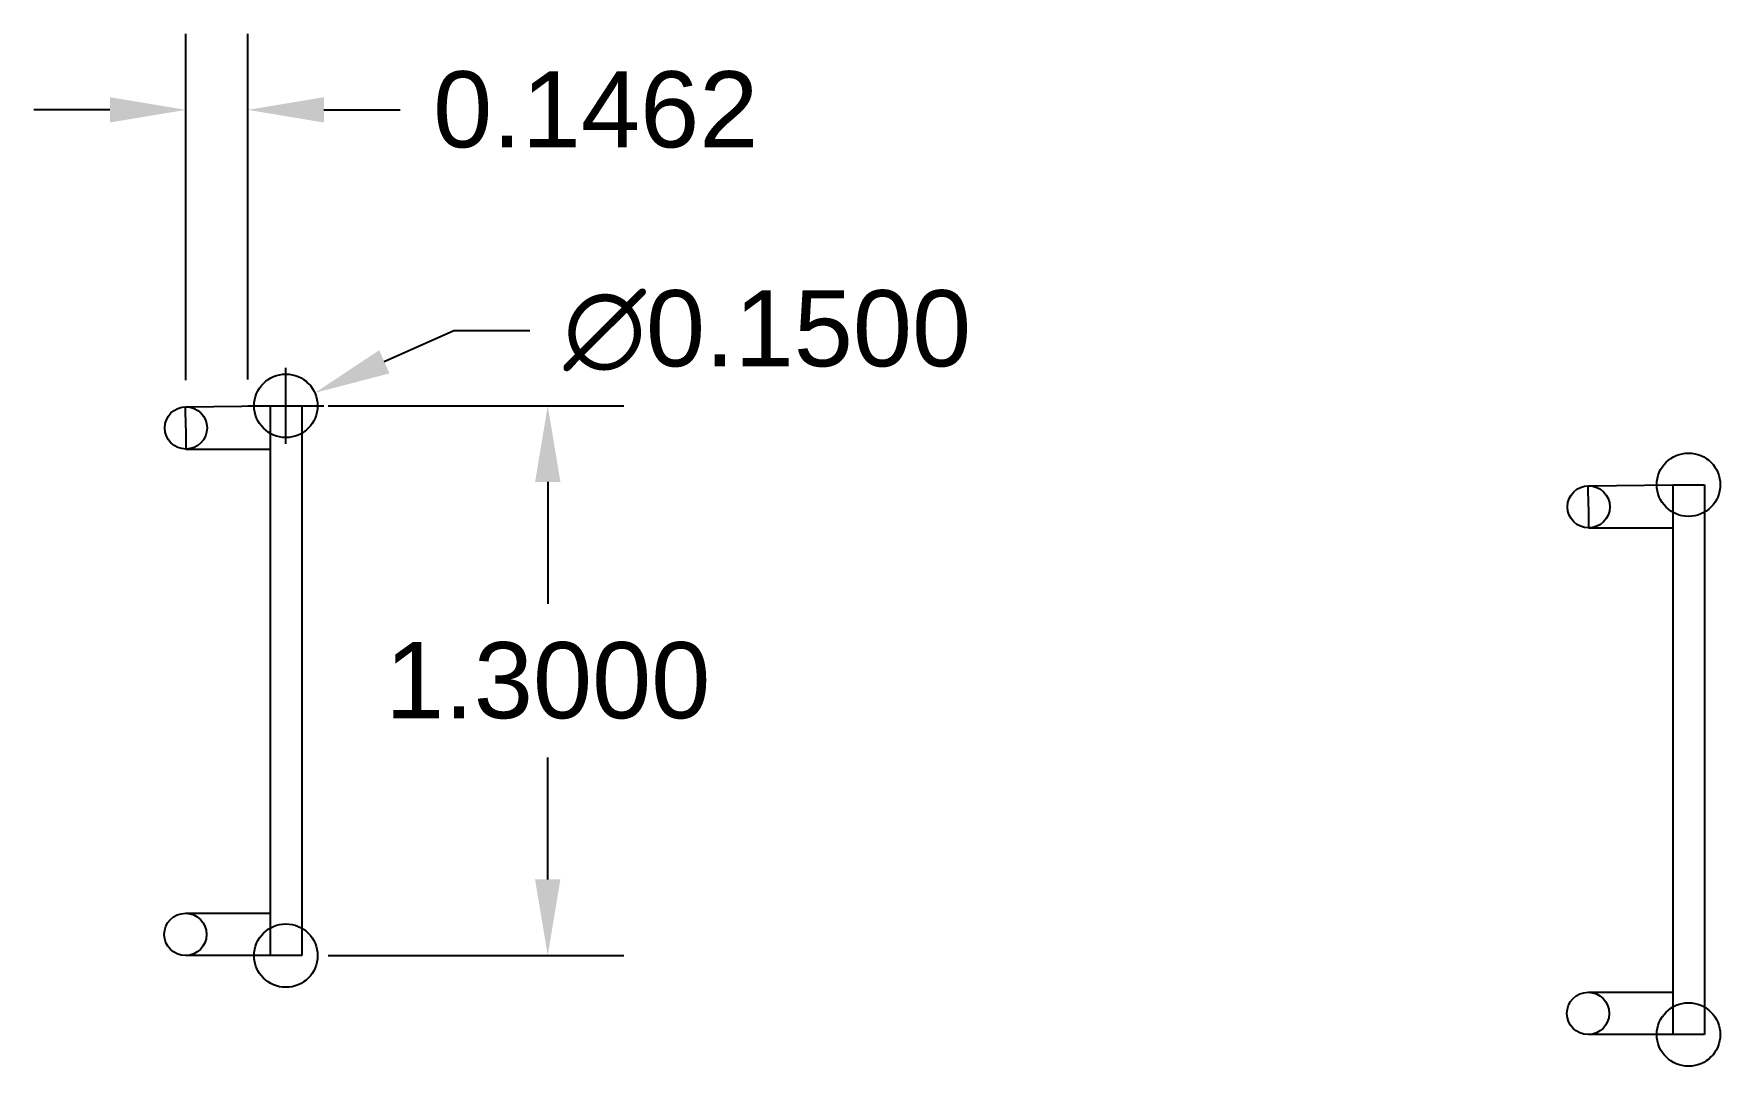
# Model space of a CAD drawing. Header units: inches. Extents: x 8.38 to 12.37, y 17.56 to 20.01.
import ezdxf

# ---------------------------------------------------------------- set-up
doc = ezdxf.new("R2010")
doc.units = ezdxf.units.IN
doc.header["$MEASUREMENT"] = 0
doc.layers.add('dimensiuni', color=51, linetype='Continuous')
doc.layers.add('lateral', color=19, linetype='Continuous')
doc.styles.get("Standard").update_dxf_attribs({"font": 'arial.ttf'})
doc.dimstyles.get("Standard").update_dxf_attribs({"dimtxt": 0.18, "dimasz": 0.18, "dimexe": 0.18, "dimexo": 0.0625, "dimgap": 0.09, "dimtad": 0, "dimtih": 1, "dimtoh": 1, "dimdec": 4, "dimzin": 0, "dimdsep": 46, "dimtxsty": 'Standard', "dimcen": 0.09, "dimadec": 0, "dimazin": 0, "dimtfac": 1, "dimtdec": 4, "dimtofl": 0, "dimtmove": 0, "dimatfit": 3, "dimfxl": 1, "dimtolj": 1, "dimtzin": 0, "dimarcsym": 0})

# ---------------------------------------------------------------- blocks, each defined once
blk = doc.blocks.new('*D1')
at = {"layer": 'Defpoints', "color": 0, "transparency": 16777216}
for p in [(9.0461, 19.1569), (8.9091, 19.0957)]:
    blk.add_point(p, dxfattribs=at)
at = {"layer": 'dimensiuni', "color": 0, "lineweight": -2, "transparency": 16777216}
for p, q in [((9.3748, 19.3038), (9.2104, 19.2304)), ((9.5548, 19.3038), (9.3748, 19.3038)), ((8.9776, 19.0363), (8.9776, 19.2163)), ((8.8876, 19.1263), (9.0676, 19.1263))]:
    blk.add_line(p, q, dxfattribs=at)
at = {"layer": 'dimensiuni', "color": 0, "transparency": 16777216}
blk.add_solid([(9.1982, 19.2578), (9.2227, 19.203), (9.0461, 19.1569)], dxfattribs=at)
at = {"layer": 'dimensiuni', "color": 0, "transparency": 16777216, "insert": (10.116, 19.3038), "char_height": 0.18, "attachment_point": 5}
blk.add_mtext('\\A1;∅0.1500', dxfattribs=at)
blk = doc.blocks.new('*D2')
at = {"layer": 'Defpoints', "color": 0, "transparency": 16777216}
for p in [(9.0151, 19.1263), (9.0151, 17.8263), (9.5968, 17.8263)]:
    blk.add_point(p, dxfattribs=at)
at = {"layer": 'dimensiuni', "color": 0, "lineweight": -2, "transparency": 16777216}
for p, q in [((9.0776, 19.1263), (9.7768, 19.1263)), ((9.5968, 18.9463), (9.5968, 18.6583)), ((9.5968, 18.0063), (9.5968, 18.2944)), ((9.0776, 17.8263), (9.7768, 17.8263))]:
    blk.add_line(p, q, dxfattribs=at)
at = {"layer": 'dimensiuni', "color": 0, "transparency": 16777216}
for points in [[(9.5668, 18.9463), (9.6268, 18.9463), (9.5968, 19.1263)], [(9.5668, 18.0063), (9.6268, 18.0063), (9.5968, 17.8263)]]:
    blk.add_solid(points, dxfattribs=at)
at = {"layer": 'dimensiuni', "color": 0, "transparency": 16777216, "insert": (9.5968, 18.4763), "char_height": 0.18, "attachment_point": 5}
blk.add_mtext('\\A1;1.3000', dxfattribs=at)
blk = doc.blocks.new('*D4')
at = {"layer": 'Defpoints', "color": 0, "transparency": 16777216}
for p in [(8.8876, 19.8261), (8.7414, 19.1241), (8.8876, 19.1263)]:
    blk.add_point(p, dxfattribs=at)
at = {"layer": 'dimensiuni', "color": 0, "lineweight": -2, "transparency": 16777216}
for p, q in [((8.7414, 19.1866), (8.7414, 20.0061)), ((8.8876, 19.1888), (8.8876, 20.0061)), ((8.5614, 19.8261), (8.3814, 19.8261)), ((9.0676, 19.8261), (9.2476, 19.8261))]:
    blk.add_line(p, q, dxfattribs=at)
at = {"layer": 'dimensiuni', "color": 0, "transparency": 16777216}
for points in [[(8.5614, 19.8561), (8.5614, 19.7961), (8.7414, 19.8261)], [(9.0676, 19.8561), (9.0676, 19.7961), (8.8876, 19.8261)]]:
    blk.add_solid(points, dxfattribs=at)
at = {"layer": 'dimensiuni', "color": 0, "transparency": 16777216, "insert": (9.7103, 19.8261), "char_height": 0.18, "attachment_point": 5}
blk.add_mtext('\\A1;0.1462', dxfattribs=at)

msp = doc.modelspace()

# ---------------------------------------------------------------- linework, layer by layer
at = {"layer": 'lateral'}
for p, q in [((8.74013, 19.12409), (8.94012, 19.12634)), ((8.74133, 19.0741), (8.74013, 19.12409)), ((8.94012, 19.12634), (8.94012, 17.82634)), ((8.94012, 19.12634), (9.01512, 19.12634)), ((9.01512, 19.12634), (9.01512, 17.82634)), ((8.74133, 19.0741), (8.74133, 19.0241)), ((8.74133, 19.0241), (8.94012, 19.0241)), ((12.05672, 18.93743), (12.25671, 18.93968)), ((12.05793, 18.88745), (12.05672, 18.93743)), ((12.25671, 18.93968), (12.25671, 17.63968)), ((12.25671, 18.93968), (12.33171, 18.93968)), ((12.33171, 18.93968), (12.33171, 17.63968)), ((12.05793, 18.88745), (12.05793, 18.83745)), ((12.05793, 18.83745), (12.25671, 18.83745)), ((8.74012, 17.92634), (8.94012, 17.92634)), ((8.94012, 17.82634), (8.74012, 17.82634)), ((9.01512, 17.82634), (8.94012, 17.82634)), ((12.05671, 17.73968), (12.25671, 17.73968)), ((12.25671, 17.63968), (12.05671, 17.63968)), ((12.33171, 17.63968), (12.25671, 17.63968))]:
    msp.add_line(p, q, dxfattribs=at)
for centre, radius in [((8.97762, 19.12634), 0.075), ((8.74133, 19.0741), 0.05), ((12.29421, 18.93968), 0.075), ((12.05793, 18.88745), 0.05), ((8.74012, 17.87634), 0.05), ((8.97762, 17.82634), 0.075), ((12.05671, 17.68968), 0.05), ((12.29421, 17.63968), 0.075)]:
    msp.add_circle(centre, radius, dxfattribs=at)

# ---------------------------------------------------------------- dimensions: what is measured, and where the dimension line sits
at = {"layer": 'dimensiuni'}
dim = msp.add_linear_dim(base=(8.88762, 19.82611), p1=(8.74141, 19.1241), p2=(8.88762, 19.12634), dimstyle='Standard', dxfattribs=at)
dim.commit()
dim.dimension.update_dxf_attribs({"geometry": '*D4', "text_midpoint": (9.71032, 19.82611)})
dim = msp.add_diameter_dim_2p(p1=(8.90914, 19.09574), p2=(9.04609, 19.15693), dimstyle='Standard', dxfattribs=at)
dim.commit()
dim.dimension.update_dxf_attribs({"geometry": '*D1', "text_midpoint": (10.11601, 19.30379)})
dim = msp.add_linear_dim(base=(9.59677, 17.82634), p1=(9.01512, 19.12634), p2=(9.01512, 17.82634), angle=90, dimstyle='Standard', dxfattribs=at)
dim.commit()
dim.dimension.update_dxf_attribs({"geometry": '*D2', "text_midpoint": (9.59677, 18.47634)})

doc.saveas('drawing.dxf')
